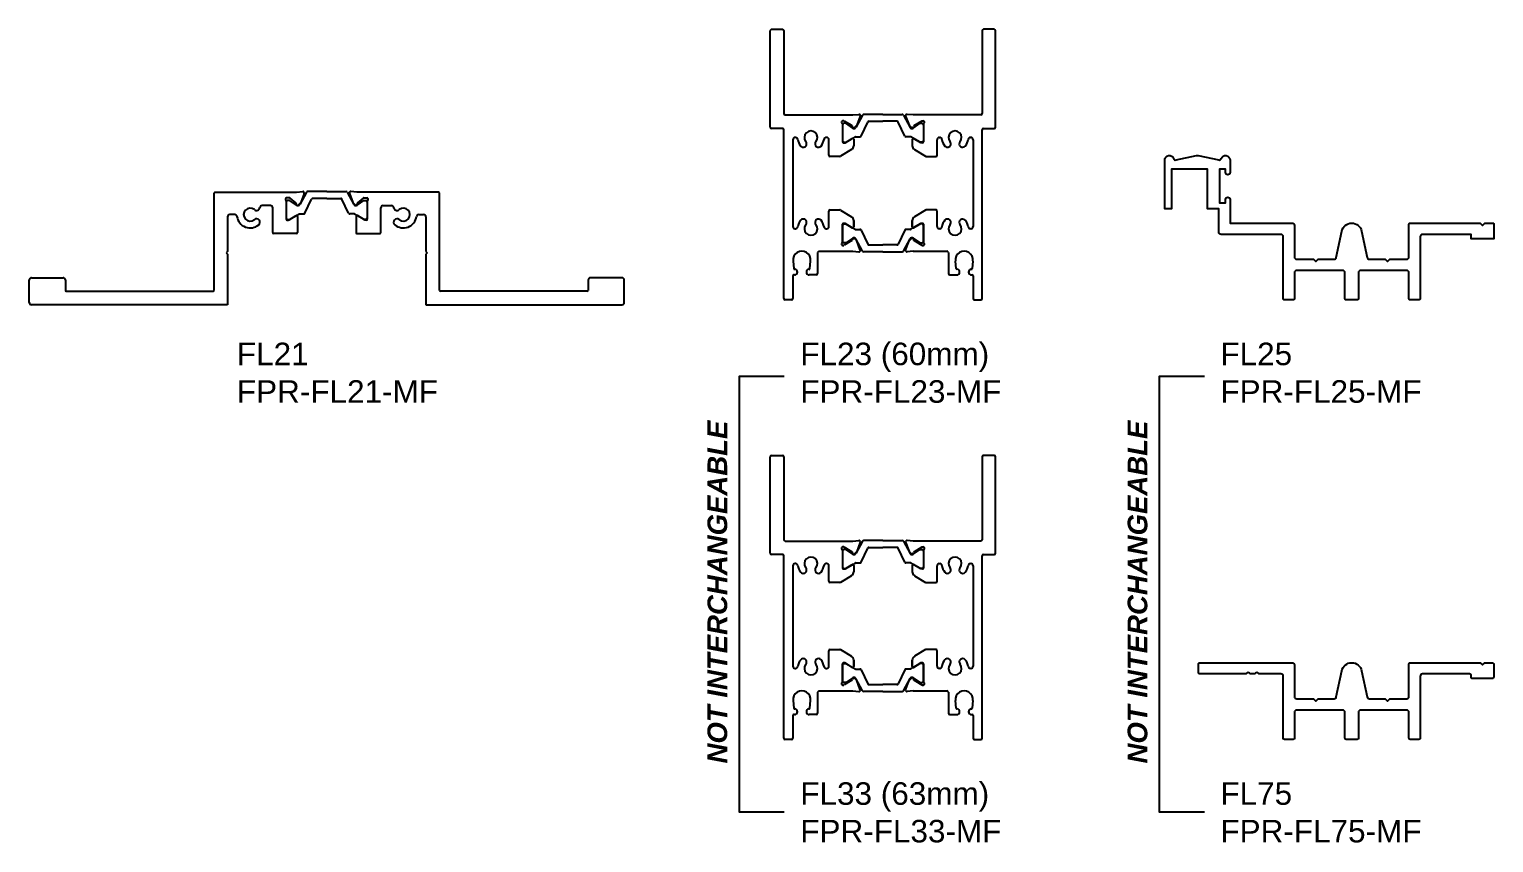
# Model space of a CAD drawing. Header units: millimetres. Extents: x 2364 to 3239, y -858 to -127.
# Drawn here: x 2609.6 to 2934.5, y -536.7 to -356.3 of the extents above; entities that cross this region are included whole.
import ezdxf

# ---------------------------------------------------------------- set-up
doc = ezdxf.new("R2010")
doc.units = ezdxf.units.MM
doc.layers.add('CS- Drawing', color=255, linetype='Continuous')
doc.layers.add('Text', color=1, linetype='Continuous')
doc.styles.add('Fineline', font='sanss___.ttf', dxfattribs={"height": 2})

# ---------------------------------------------------------------- blocks, each defined once
blk = doc.blocks.new('*U24')
for p, q in [((-24.8, 0), (-6.69, 0)), ((-6.69, 0), (-5.34, 0.12)), ((0, 0.12), (-4.26, 0.12)), ((0, 0.12), (4.26, 0.12)), ((6.69, 0), (5.34, 0.12)), ((24.8, 0), (6.69, 0)), ((-25, -21.8), (-25, -0.2)), ((-12.5, -3), (-14.35, -3)), ((-9, -2), (-9, -5.76)), ((-9, -2), (-9, -6)), ((-8.73, -1.3), (-8.9, -1.3)), ((-8.22, -1.3), (-8.9, -1.3)), ((-8.24, -1.86), (-8.7, -1.86)), ((-6.72, -2.93), (-8.24, -1.86)), ((-6.89, -2.37), (-8.13, -1.32)), ((-6.71, -2.8), (-6.79, -2.49)), ((-5.78, -2.3), (-6.38, -2.89)), ((-4.53, -0.05), (-6, -2.77)), ((-5.03, -0.28), (-5.78, -2.3)), ((-4.83, -4.69), (-3.38, -1.58)), ((0, -1.41), (-3.11, -1.41)), ((0, -1.41), (3.11, -1.41)), ((4.83, -4.69), (3.38, -1.58)), ((4.53, -0.05), (6, -2.77)), ((5.03, -0.28), (5.78, -2.3)), ((5.78, -2.3), (6.38, -2.89)), ((6.71, -2.8), (6.79, -2.49)), ((6.72, -2.93), (8.24, -1.86)), ((6.89, -2.37), (8.13, -1.32)), ((8.22, -1.3), (8.9, -1.3)), ((8.24, -1.86), (8.7, -1.86)), ((8.73, -1.3), (8.9, -1.3)), ((9, -2), (9, -5.76)), ((9, -2), (9, -6)), ((12.5, -3), (14.35, -3)), ((25, -21.8), (25, -0.2)), ((-22, -5.5), (-22, -13.2)), ((-20.41, -5), (-21.5, -5)), ((-12, -9), (-12, -3.5)), ((-8.8, -6.2), (-8.46, -6.2)), ((-8.7, -6.06), (-8.24, -6.06)), ((-8.35, -6.17), (-6.8, -5.23)), ((-8.24, -6.06), (-6.19, -4.88)), ((-6.5, -5.4), (-6.5, -9)), ((-6.13, -4.86), (-5.1, -4.86)), ((6.13, -4.86), (5.1, -4.86)), ((8.24, -6.06), (6.19, -4.88)), ((6.5, -5.4), (6.5, -9)), ((8.35, -6.17), (6.8, -5.23)), ((8.7, -6.06), (8.24, -6.06)), ((8.8, -6.2), (8.46, -6.2)), ((12, -9), (12, -3.5)), ((20.41, -5), (21.5, -5)), ((22, -5.5), (22, -13.2)), ((-6.7, -9.2), (-11.8, -9.2)), ((6.7, -9.2), (11.8, -9.2)), ((-22, -13.2), (-22.3, -13.5)), ((-22.3, -13.5), (-22, -13.8)), ((-22, -13.8), (-22, -25)), ((22, -13.2), (22.3, -13.5)), ((22.3, -13.5), (22, -13.8)), ((22, -13.8), (22, -25)), ((-65.5, -19), (-58.5, -19)), ((65.5, -19), (58.5, -19)), ((-66, -24.5), (-66, -19.5)), ((-58, -19.5), (-58, -21.8)), ((-57.8, -22), (-25.2, -22)), ((57.8, -22), (25.2, -22)), ((58, -19.5), (58, -21.8)), ((66, -24.5), (66, -19.5)), ((-22, -25), (-65.5, -25)), ((22, -25), (65.5, -25))]:
    blk.add_line(p, q)
for centre, radius, start, end in [((-24.8, -0.2), 0.2, 90, 180), ((-5.31, -0.18), 0.3, 340, 95), ((-4.26, -0.18), 0.3, 90, 155), ((4.26, -0.18), 0.3, 25, 90), ((5.31, -0.18), 0.3, 85, 200), ((24.8, -0.2), 0.2, 0, 90), ((-14.35, -3.5), 0.5, 90, 171.5527), ((-12.5, -3.5), 0.5, 0, 90), ((-8.9, -1.6), 0.3, 90, 233.1301), ((-9.2, -2), 0.2, 0, 53.1301), ((-8.7, -2.16), 0.3, 90, 180), ((-8.22, -1.5), 0.2, 63.75, 90), ((-6.99, -2.54), 0.2, 15, 60), ((-6.43, -2.52), 0.5, 234.9248, 329.8267), ((-6.52, -2.75), 0.2, 195, 315), ((-3.11, -1.71), 0.3, 90, 155), ((3.11, -1.71), 0.3, 25, 90), ((6.43, -2.52), 0.5, 210.1733, 305.0752), ((6.52, -2.75), 0.2, 225, 345), ((6.99, -2.54), 0.2, 120, 165), ((8.22, -1.5), 0.2, 90, 116.25), ((8.7, -2.16), 0.3, 0, 90), ((8.9, -1.6), 0.3, 306.8699, 90), ((9.2, -2), 0.2, 126.8699, 180), ((12.5, -3.5), 0.5, 90, 180), ((14.35, -3.5), 0.5, 8.4473, 90), ((-21.5, -5.5), 0.5, 90, 180), ((-20.41, -5.5), 0.5, 8.3331, 90), ((-17, -5), 2.95, 188.3331, 310.0677), ((-17, -5), 1.45, 49.9323, 310.0677), ((-15.58, -3.32), 0.75, 229.9323, 351.5527), ((-15.58, -6.68), 0.75, 310.0677, 130.0677), ((-8.7, -5.76), 0.3, 180, 270), ((-8.8, -6), 0.2, 180, 270), ((-8.46, -6), 0.2, 270, 301.3118), ((-6.7, -5.4), 0.2, 0, 121.3118), ((-6.13, -4.98), 0.115, 90, 120), ((-5.1, -4.56), 0.3, 270, 335), ((5.1, -4.56), 0.3, 205, 270), ((6.13, -4.98), 0.115, 60, 90), ((6.7, -5.4), 0.2, 58.6882, 180), ((8.46, -6), 0.2, 238.6882, 270), ((8.7, -5.76), 0.3, 270, 360), ((8.8, -6), 0.2, 270, 0), ((15.58, -6.68), 0.75, 49.9323, 229.9323), ((15.58, -3.32), 0.75, 188.4473, 310.0677), ((17, -5), 2.95, 229.9323, 351.6669), ((17, -5), 1.45, 229.9323, 130.0677), ((20.41, -5.5), 0.5, 90, 171.6669), ((21.5, -5.5), 0.5, 0, 90), ((-11.8, -9), 0.2, 180, 270), ((-6.7, -9), 0.2, 270, 0), ((6.7, -9), 0.2, 180, 270), ((11.8, -9), 0.2, 270, 0), ((-65.5, -19.5), 0.5, 90, 180), ((-58.5, -19.5), 0.5, 0, 90), ((58.5, -19.5), 0.5, 90, 180), ((65.5, -19.5), 0.5, 0, 90), ((-57.8, -21.8), 0.2, 180, 270), ((-25.2, -21.8), 0.2, 270, 0), ((25.2, -21.8), 0.2, 180, 270), ((57.8, -21.8), 0.2, 270, 0), ((-65.5, -24.5), 0.5, 180, 270), ((65.5, -24.5), 0.5, 270, 0)]:
    blk.add_arc(centre, radius, start, end)
blk = doc.blocks.new('-FL23')
for p, q in [((-25, 45.55), (-25, 66.95)), ((-24.7, 67.25), (-22.3, 67.25)), ((-22, 66.95), (-22, 48.55)), ((22, 66.95), (22, 48.55)), ((24.7, 67.25), (22.3, 67.25)), ((25, 45.55), (25, 66.95)), ((-21.7, 48.25), (-6.69, 48.25)), ((-9, 46.3), (-9, 42.7)), ((-9, 46.25), (-9, 42.25)), ((-8.73, 46.95), (-8.9, 46.95)), ((-8.24, 46.39), (-8.7, 46.39)), ((-6.89, 45.88), (-8.61, 46.87)), ((-6.72, 45.32), (-8.24, 46.39)), ((-6.71, 45.45), (-6.79, 45.76)), ((-6.69, 48.25), (-5.34, 48.37)), ((-5.78, 45.95), (-6.38, 45.36)), ((-4.53, 48.2), (-6, 45.48)), ((-5.03, 47.97), (-5.78, 45.95)), ((-4.83, 43.56), (-3.38, 46.67)), ((0, 48.37), (-4.26, 48.37)), ((-3.11, 46.84), (0, 46.84)), ((0, 48.37), (4.26, 48.37)), ((3.11, 46.84), (0, 46.84)), ((4.83, 43.56), (3.38, 46.67)), ((4.53, 48.2), (6, 45.48)), ((5.03, 47.97), (5.78, 45.95)), ((6.69, 48.25), (5.34, 48.37)), ((5.78, 45.95), (6.38, 45.36)), ((21.7, 48.25), (6.69, 48.25)), ((6.71, 45.45), (6.79, 45.76)), ((6.72, 45.32), (8.24, 46.39)), ((6.89, 45.88), (8.67, 46.94)), ((8.24, 46.39), (8.7, 46.39)), ((8.73, 46.95), (8.9, 46.95)), ((9, 46.3), (9, 42.7)), ((9, 46.25), (9, 42.25)), ((-22.3, 45.25), (-24.7, 45.25)), ((-22, 7.55), (-22, 44.95)), ((-20, 42.75), (-20, 23.5)), ((-19.41, 43.25), (-19.5, 43.25)), ((-12.5, 43.25), (-12.59, 43.25)), ((-12, 39.35), (-12, 42.75)), ((-8.4, 42.05), (-6.8, 43.02)), ((-8.24, 42.19), (-6.19, 43.37)), ((-6.5, 42.85), (-6.5, 41.43)), ((-6.13, 43.39), (-5.1, 43.39)), ((6.13, 43.39), (5.1, 43.39)), ((8.24, 42.19), (6.19, 43.37)), ((6.5, 42.85), (6.5, 41.43)), ((8.4, 42.05), (6.8, 43.02)), ((12, 39.35), (12, 42.75)), ((12.5, 43.25), (12.59, 43.25)), ((19.41, 43.25), (19.5, 43.25)), ((20, 42.75), (20, 23.5)), ((22, 7.55), (22, 44.95)), ((22.3, 45.25), (24.7, 45.25)), ((-9.56, 39.05), (-11.7, 39.05)), ((-6.98, 40.57), (-9.4, 39.09)), ((-8.8, 42.05), (-8.4, 42.05)), ((-8.7, 42.19), (-8.24, 42.19)), ((6.98, 40.57), (9.4, 39.09)), ((8.7, 42.19), (8.24, 42.19)), ((8.8, 42.05), (8.4, 42.05)), ((9.56, 39.05), (11.7, 39.05)), ((-12, 23.5), (-12, 26.9)), ((-11.7, 27.2), (-9.56, 27.2)), ((-9.4, 27.16), (-6.98, 25.68)), ((9.4, 27.16), (6.98, 25.68)), ((11.7, 27.2), (9.56, 27.2)), ((12, 23.5), (12, 26.9)), ((-19.5, 23), (-19.41, 23)), ((-12.59, 23), (-12.5, 23)), ((-9, 24), (-9, 20)), ((-9, 20), (-9, 24)), ((-9, 19.95), (-9, 23.55)), ((-8.4, 24.2), (-8.8, 24.2)), ((-8.8, 24.2), (-8.4, 24.2)), ((-8.7, 24.06), (-8.24, 24.06)), ((-6.8, 23.23), (-8.4, 24.2)), ((-8.4, 24.2), (-6.8, 23.23)), ((-8.24, 24.06), (-6.19, 22.88)), ((-6.5, 24.82), (-6.5, 23.4)), ((-6.5, 23.4), (-6.5, 24.82)), ((-6.13, 22.86), (-5.1, 22.86)), ((6.13, 22.86), (5.1, 22.86)), ((8.24, 24.06), (6.19, 22.88)), ((6.5, 24.82), (6.5, 23.4)), ((6.5, 23.4), (6.5, 24.82)), ((6.8, 23.23), (8.4, 24.2)), ((8.4, 24.2), (6.8, 23.23)), ((8.7, 24.06), (8.24, 24.06)), ((8.4, 24.2), (8.8, 24.2)), ((8.8, 24.2), (8.4, 24.2)), ((9, 24), (9, 20)), ((9, 20), (9, 24)), ((9, 19.95), (9, 23.55)), ((12.59, 23), (12.5, 23)), ((19.5, 23), (19.41, 23)), ((-8.24, 19.86), (-8.7, 19.86)), ((-6.89, 20.37), (-8.61, 19.38)), ((-6.72, 20.93), (-8.24, 19.86)), ((-6.71, 20.8), (-6.79, 20.49)), ((-5.78, 20.3), (-6.38, 20.89)), ((-4.53, 18.05), (-6, 20.77)), ((-5.03, 18.28), (-5.78, 20.3)), ((-4.83, 22.69), (-3.38, 19.58)), ((4.83, 22.69), (3.38, 19.58)), ((4.53, 18.05), (6, 20.77)), ((5.03, 18.28), (5.78, 20.3)), ((5.78, 20.3), (6.38, 20.89)), ((6.71, 20.8), (6.79, 20.49)), ((6.72, 20.93), (8.24, 19.86)), ((6.89, 20.37), (8.61, 19.38)), ((8.24, 19.86), (8.7, 19.86)), ((-14.5, 17.7), (-14.5, 13.05)), ((-14.19, 18), (-6.69, 18)), ((-8.9, 19.3), (-8.73, 19.3)), ((-8.73, 19.3), (-8.9, 19.3)), ((-6.69, 18), (-5.34, 17.88)), ((0, 17.88), (-4.26, 17.88)), ((-3.11, 19.41), (0, 19.41)), ((3.11, 19.41), (0, 19.41)), ((0, 17.88), (4.26, 17.88)), ((6.69, 18), (5.34, 17.88)), ((6.69, 18), (14.2, 18)), ((8.9, 19.3), (8.73, 19.3)), ((8.73, 19.3), (8.9, 19.3)), ((14.5, 17.7), (14.5, 13.05)), ((-19.94, 15.85), (-19.77, 14.18)), ((-16.23, 14.18), (-16.06, 15.85)), ((16.23, 14.18), (16.06, 15.85)), ((19.94, 15.85), (19.77, 14.18)), ((-20, 12.55), (-20, 7.55)), ((-19.62, 12.75), (-19.8, 12.75)), ((-14.8, 12.75), (-16.38, 12.75)), ((14.8, 12.75), (16.38, 12.75)), ((19.62, 12.75), (19.8, 12.75)), ((20, 12.55), (20, 7.55)), ((-20.3, 7.25), (-21.7, 7.25)), ((20.3, 7.25), (21.7, 7.25))]:
    blk.add_line(p, q)
for centre, radius, start, end in [((-24.7, 66.95), 0.3, 90, 180), ((-22.3, 66.95), 0.3, 0, 90), ((22.3, 66.95), 0.3, 90, 180), ((24.7, 66.95), 0.3, 0, 90), ((-24.7, 45.55), 0.3, 180, 270), ((-21.7, 48.55), 0.3, 180, 270), ((-8.9, 46.65), 0.3, 90, 233.1301), ((-9.2, 46.25), 0.2, 0, 53.1301), ((-8.7, 46.09), 0.3, 90, 180), ((-8.73, 46.75), 0.2, 75, 90), ((-6.99, 45.71), 0.2, 15, 60), ((-5.31, 48.07), 0.3, 340, 95), ((-4.26, 48.07), 0.3, 90, 155), ((-3.11, 46.54), 0.3, 90, 155), ((3.11, 46.54), 0.3, 25, 90), ((4.26, 48.07), 0.3, 25, 90), ((5.31, 48.07), 0.3, 85, 200), ((6.99, 45.71), 0.2, 120, 165), ((8.73, 46.75), 0.2, 90, 105), ((8.7, 46.09), 0.3, 0, 90), ((8.9, 46.65), 0.3, 306.8699, 90), ((9.2, 46.25), 0.2, 126.8699, 180), ((21.7, 48.55), 0.3, 270, 0), ((24.7, 45.55), 0.3, 270, 0), ((-22.3, 44.95), 0.3, 0, 90), ((-19.5, 42.75), 0.5, 90, 180), ((-19.41, 42.75), 0.5, 8.3331, 90), ((-16, 43.25), 2.95, 188.3331, 220.0677), ((-17.68, 41.83), 0.75, 220.0677, 40.0677), ((-16, 43.25), 1.45, 319.9323, 220.0677), ((-14.32, 41.83), 0.75, 139.9323, 319.9323), ((-16, 43.25), 2.95, 319.9323, 351.6669), ((-12.59, 42.75), 0.5, 90, 171.6669), ((-12.5, 42.75), 0.5, 0, 90), ((-8.7, 42.49), 0.3, 180, 270), ((-8.8, 42.25), 0.2, 180, 270), ((-6.7, 42.85), 0.2, 0, 121.4), ((-6.43, 45.73), 0.5, 234.9248, 329.8267), ((-6.52, 45.5), 0.2, 195, 315), ((-6.13, 43.27), 0.115, 90, 120), ((-5.1, 43.69), 0.3, 270, 335), ((5.1, 43.69), 0.3, 205, 270), ((6.43, 45.73), 0.5, 210.1733, 305.0752), ((6.13, 43.27), 0.115, 60, 90), ((6.52, 45.5), 0.2, 225, 345), ((6.7, 42.85), 0.2, 58.6, 180), ((8.7, 42.49), 0.3, 270, 360), ((8.8, 42.25), 0.2, 270, 0), ((12.5, 42.75), 0.5, 90, 180), ((12.59, 42.75), 0.5, 8.3331, 90), ((16, 43.25), 2.95, 188.3331, 220.0677), ((14.32, 41.83), 0.75, 220.0677, 40.0677), ((16, 43.25), 1.45, 319.9323, 220.0677), ((17.68, 41.83), 0.75, 139.9323, 319.9323), ((16, 43.25), 2.95, 319.9323, 351.6669), ((19.41, 42.75), 0.5, 90, 171.6669), ((19.5, 42.75), 0.5, 0, 90), ((22.3, 44.95), 0.3, 90, 180), ((-11.7, 39.35), 0.3, 180, 270), ((-9.56, 39.35), 0.3, 270, 301.4), ((-7.5, 41.43), 1, 301.4, 360), ((7.5, 41.43), 1, 180, 238.6), ((9.56, 39.35), 0.3, 238.6, 270), ((11.7, 39.35), 0.3, 270, 0), ((-11.7, 26.9), 0.3, 90, 180), ((-9.56, 26.9), 0.3, 58.6, 90), ((9.56, 26.89), 0.307, 90.3817, 121.0183), ((11.7, 26.9), 0.299, 359.8834, 90.1166), ((-19.5, 23.5), 0.5, 180, 270), ((-19.41, 23.5), 0.5, 270, 351.6669), ((-16, 23), 2.95, 139.9323, 171.6669), ((-17.68, 24.42), 0.75, 319.9323, 139.9323), ((-16, 23), 1.45, 139.9323, 40.0677), ((-14.32, 24.42), 0.75, 40.0677, 220.0677), ((-16, 23), 2.95, 8.3331, 40.0677), ((-12.59, 23.5), 0.5, 188.3331, 270), ((-12.5, 23.5), 0.5, 270, 0), ((-8.8, 24), 0.2, 90, 180), ((-8.8, 24), 0.2, 90, 180), ((-8.7, 23.76), 0.3, 90, 180), ((-7.5, 24.82), 1, 0, 58.6), ((-6.7, 23.4), 0.2, 238.6, 360), ((-6.7, 23.4), 0.2, 238.6, 360), ((-6.13, 22.98), 0.115, 240, 270), ((-5.1, 22.56), 0.3, 25, 90), ((5.1, 22.56), 0.3, 90, 155), ((6.13, 22.98), 0.115, 270, 300), ((7.5, 24.82), 1, 121.4, 180), ((6.7, 23.4), 0.2, 180, 301.4), ((6.7, 23.4), 0.2, 180, 301.4), ((8.7, 23.76), 0.3, 0, 90), ((8.8, 24), 0.2, 0, 90), ((8.8, 24), 0.2, 0, 90), ((12.5, 23.5), 0.496, 179.5317, 270.4683), ((12.59, 23.5), 0.499, 269.9314, 351.7355), ((16, 23), 2.95, 139.9323, 171.6669), ((14.32, 24.42), 0.75, 319.8421, 140.0225), ((16, 23), 1.45, 139.9323, 40.0677), ((17.68, 24.42), 0.75, 40.0677, 220.0677), ((16, 23), 2.95, 8.3331, 40.0677), ((19.41, 23.5), 0.5, 188.3331, 270), ((19.5, 23.5), 0.5, 270, 0), ((-8.9, 19.6), 0.3, 126.8699, 270), ((-8.9, 19.6), 0.3, 126.8699, 270), ((-9.2, 20), 0.2, 306.8699, 0), ((-9.2, 20), 0.2, 306.8699, 0), ((-8.7, 20.16), 0.3, 180, 270), ((-6.99, 20.54), 0.2, 300, 345), ((-6.43, 20.52), 0.5, 30.1733, 125.0752), ((-6.52, 20.75), 0.2, 45, 165), ((-3.11, 19.71), 0.3, 205, 270), ((3.11, 19.71), 0.3, 270, 335), ((6.43, 20.52), 0.5, 54.9248, 149.8267), ((6.52, 20.75), 0.2, 15, 135), ((6.99, 20.54), 0.2, 195, 240), ((8.7, 20.16), 0.3, 270, 0), ((8.9, 19.6), 0.3, 270, 53.1301), ((8.9, 19.6), 0.3, 270, 53.1301), ((9.2, 20), 0.2, 180, 233.1301), ((9.2, 20), 0.2, 180, 233.1301), ((-18, 16.05), 1.95, 354.1448, 185.8552), ((-14.2, 17.7), 0.3, 90, 180), ((-8.73, 19.5), 0.2, 270, 285), ((-8.73, 19.5), 0.2, 270, 285), ((-5.31, 18.18), 0.3, 265, 20), ((-4.26, 18.18), 0.3, 205, 270), ((4.26, 18.18), 0.3, 270, 335), ((5.31, 18.18), 0.3, 160, 275), ((8.73, 19.5), 0.2, 255, 270), ((8.73, 19.5), 0.2, 255, 270), ((14.21, 17.71), 0.293, 358.7051, 91.2949), ((18, 16.05), 1.95, 354.1448, 185.8552), ((-19.57, 14.2), 0.2, 185.8552, 266.1265), ((-19.62, 13.38), 0.625, 270, 86.1265), ((-16.38, 13.38), 0.625, 93.8735, 270), ((-16.43, 14.2), 0.2, 273.8735, 354.1448), ((-14.8, 13.05), 0.3, 270, 0), ((14.8, 13.05), 0.3, 180, 270), ((16.43, 14.2), 0.2, 185.8552, 266.1265), ((16.38, 13.38), 0.625, 270, 86.1265), ((19.62, 13.38), 0.625, 93.8735, 270), ((19.57, 14.2), 0.2, 273.8735, 354.1448), ((-19.8, 12.55), 0.2, 90, 180), ((19.8, 12.55), 0.2, 0, 90), ((-21.7, 7.55), 0.3, 180, 270), ((-20.3, 7.55), 0.3, 270, 0), ((20.3, 7.55), 0.3, 180, 270), ((21.7, 7.55), 0.3, 270, 0)]:
    blk.add_arc(centre, radius, start, end)
blk = doc.blocks.new('-FL25')
blk.add_lwpolyline([(-1.5, -8.75, 0.414214), (-2, -8.25), (-12.2, -8.25, 0.414214), (-12.7, -8.75), (-12.7, -14.5, -0.414214), (-12.95, -14.75), (-14.95, -14.75, -0.414214), (-15.2, -14.5), (-15.2, -0.75, 0.414214), (-15.7, -0.25), (-29, -0.25, -0.414214), (-29.5, 0.25), (-29.5, 5.45), (-32, 5.45), (-32, 14.25), (-40, 14.25), (-40, 5.45), (-41.5, 5.45), (-41.5, 16.25, -0.848658), (-39.55, 16.57, 0.369338), (-38.98, 16.26), (-34.46, 17.23, -0.1057), (-34.04, 17.23), (-29.52, 16.26, 0.369338), (-28.95, 16.57, -0.848658), (-27, 16.25), (-27, 13.5, -1), (-28, 13.5), (-28, 14.25), (-29.3, 14.25), (-29.3, 6.75), (-28, 6.75), (-28, 7.5, -1), (-27, 7.5), (-27, 2.25), (-13.2, 2.25, -0.414214), (-12.7, 1.75), (-12.7, -5.25, 0.414214), (-12.2, -5.75), (-8.45, -5.75), (-7.95, -6.25), (-7.45, -5.75), (-3.91, -5.75, 0.355093), (-3.42, -5.35), (-2.2, 0.46, -0.812654), (2.2, 0.46), (3.42, -5.35, 0.355093), (3.91, -5.75), (7.45, -5.75), (7.95, -6.25), (8.45, -5.75), (12.2, -5.75, 0.414214), (12.7, -5.25), (12.7, 2, -0.414214), (12.95, 2.25), (28.5, 2.25), (29, 1.75), (29.5, 2.25), (31.4, 2.25, -0.414214), (31.5, 2.15), (31.5, -1.25), (26.5, -1.25), (26.5, -0.25), (15.7, -0.25, 0.414214), (15.2, -0.75), (15.2, -14.5, -0.414214), (14.95, -14.75), (12.95, -14.75, -0.414214), (12.7, -14.5), (12.7, -8.75, 0.414214), (12.2, -8.25), (2, -8.25, 0.414214), (1.5, -8.75), (1.5, -14.5, -0.414214), (1.25, -14.75), (-1.25, -14.75, -0.414214), (-1.5, -14.5)], format="xyb", close=True)
blk = doc.blocks.new('*U41')
at = {"layer": 'CS- Drawing', "color": 7}
for p, q in [((-25, 30.67), (-25, 52.07)), ((-24.7, 52.37), (-22.3, 52.37)), ((-22, 52.07), (-22, 33.67)), ((22, 52.07), (22, 33.67)), ((24.7, 52.37), (22.3, 52.37)), ((25, 30.67), (25, 52.07)), ((-21.7, 33.37), (-6.69, 33.37)), ((-6.69, 33.37), (-5.34, 33.49)), ((-4.53, 33.32), (-6, 30.6)), ((-5.03, 33.09), (-5.78, 31.07)), ((0, 33.49), (-4.26, 33.49)), ((0, 33.49), (4.26, 33.49)), ((4.53, 33.32), (6, 30.6)), ((5.03, 33.09), (5.78, 31.07)), ((6.69, 33.37), (5.34, 33.49)), ((21.7, 33.37), (6.69, 33.37)), ((-22.3, 30.37), (-24.7, 30.37)), ((-22, -10.33), (-22, 30.07)), ((-9, 31.42), (-9, 27.82)), ((-9, 31.37), (-9, 27.37)), ((-8.73, 32.07), (-8.9, 32.07)), ((-8.24, 31.51), (-8.7, 31.51)), ((-6.89, 31), (-8.61, 32)), ((-6.72, 30.44), (-8.24, 31.51)), ((-6.71, 30.57), (-6.79, 30.88)), ((-5.78, 31.07), (-6.38, 30.48)), ((-4.83, 28.68), (-3.38, 31.79)), ((-3.11, 31.96), (0, 31.96)), ((3.11, 31.96), (0, 31.96)), ((4.83, 28.68), (3.38, 31.79)), ((5.78, 31.07), (6.38, 30.48)), ((6.71, 30.57), (6.79, 30.88)), ((6.72, 30.44), (8.24, 31.51)), ((6.89, 31), (8.67, 32.06)), ((8.24, 31.51), (8.7, 31.51)), ((8.73, 32.07), (8.9, 32.07)), ((9, 31.42), (9, 27.82)), ((9, 31.37), (9, 27.37)), ((22, -10.33), (22, 30.07)), ((22.3, 30.37), (24.7, 30.37)), ((-20, 27.87), (-20, 5.62)), ((-19.41, 28.37), (-19.5, 28.37)), ((-12.5, 28.37), (-12.59, 28.37)), ((-12, 24.47), (-12, 27.87)), ((-8.8, 27.17), (-8.4, 27.17)), ((-8.7, 27.31), (-8.24, 27.31)), ((-8.4, 27.17), (-6.8, 28.14)), ((-8.24, 27.31), (-6.19, 28.49)), ((-6.5, 27.97), (-6.5, 26.55)), ((-6.13, 28.51), (-5.1, 28.51)), ((6.13, 28.51), (5.1, 28.51)), ((8.24, 27.31), (6.19, 28.49)), ((6.5, 27.97), (6.5, 26.55)), ((8.4, 27.17), (6.8, 28.14)), ((8.7, 27.31), (8.24, 27.31)), ((8.8, 27.17), (8.4, 27.17)), ((12, 24.47), (12, 27.87)), ((12.5, 28.37), (12.59, 28.37)), ((19.41, 28.37), (19.5, 28.37)), ((20, 27.87), (20, 5.62)), ((-9.56, 24.17), (-11.7, 24.17)), ((-6.98, 25.69), (-9.4, 24.21)), ((6.98, 25.69), (9.4, 24.21)), ((9.56, 24.17), (11.7, 24.17)), ((-12, 5.62), (-12, 9.02)), ((-11.7, 9.32), (-9.56, 9.32)), ((-9.4, 9.28), (-6.98, 7.8)), ((-6.5, 6.94), (-6.5, 5.52)), ((-6.5, 5.52), (-6.5, 6.94)), ((6.5, 6.94), (6.5, 5.52)), ((6.5, 5.52), (6.5, 6.94)), ((9.4, 9.28), (6.98, 7.8)), ((11.7, 9.32), (9.56, 9.32)), ((12, 5.62), (12, 9.02)), ((-19.5, 5.12), (-19.41, 5.12)), ((-12.59, 5.12), (-12.5, 5.12)), ((-9, 6.12), (-9, 2.12)), ((-9, 2.12), (-9, 6.12)), ((-9, 2.07), (-9, 5.67)), ((-8.4, 6.32), (-8.8, 6.32)), ((-8.8, 6.32), (-8.4, 6.32)), ((-8.7, 6.18), (-8.24, 6.18)), ((-6.8, 5.35), (-8.4, 6.32)), ((-8.4, 6.32), (-6.8, 5.35)), ((-8.24, 6.18), (-6.19, 5)), ((-6.13, 4.98), (-5.1, 4.98)), ((-4.83, 4.81), (-3.38, 1.7)), ((4.83, 4.81), (3.38, 1.7)), ((6.13, 4.98), (5.1, 4.98)), ((8.24, 6.18), (6.19, 5)), ((6.8, 5.35), (8.4, 6.32)), ((8.4, 6.32), (6.8, 5.35)), ((8.7, 6.18), (8.24, 6.18)), ((8.4, 6.32), (8.8, 6.32)), ((8.8, 6.32), (8.4, 6.32)), ((9, 6.12), (9, 2.12)), ((9, 2.12), (9, 6.12)), ((9, 2.07), (9, 5.67)), ((12.59, 5.12), (12.5, 5.12)), ((19.5, 5.12), (19.41, 5.12)), ((-14.19, 0.12), (-6.69, 0.12)), ((-8.9, 1.42), (-8.73, 1.42)), ((-8.73, 1.42), (-8.9, 1.42)), ((-8.24, 1.98), (-8.7, 1.98)), ((-6.89, 2.49), (-8.61, 1.5)), ((-6.72, 3.05), (-8.24, 1.98)), ((-6.71, 2.92), (-6.79, 2.61)), ((-6.69, 0.12), (-5.34, 0)), ((-5.78, 2.42), (-6.38, 3.01)), ((-4.53, 0.17), (-6, 2.89)), ((-5.03, 0.4), (-5.78, 2.42)), ((0, 0), (-4.26, 0)), ((-3.11, 1.53), (0, 1.53)), ((3.11, 1.53), (0, 1.53)), ((0, 0), (4.26, 0)), ((4.53, 0.17), (6, 2.89)), ((5.03, 0.4), (5.78, 2.42)), ((6.69, 0.12), (5.34, 0)), ((5.78, 2.42), (6.38, 3.01)), ((6.69, 0.12), (14.2, 0.12)), ((6.71, 2.92), (6.79, 2.61)), ((6.72, 3.05), (8.24, 1.98)), ((6.89, 2.49), (8.61, 1.5)), ((8.24, 1.98), (8.7, 1.98)), ((8.9, 1.42), (8.73, 1.42)), ((8.73, 1.42), (8.9, 1.42)), ((-19.94, -2.03), (-19.77, -3.7)), ((-16.23, -3.7), (-16.06, -2.03)), ((-14.5, -0.18), (-14.5, -4.83)), ((14.5, -0.18), (14.5, -4.83)), ((16.23, -3.7), (16.06, -2.03)), ((19.94, -2.03), (19.77, -3.7)), ((-20, -5.33), (-20, -10.33)), ((-19.62, -5.13), (-19.8, -5.13)), ((-14.8, -5.13), (-16.38, -5.13)), ((14.8, -5.13), (16.38, -5.13)), ((19.62, -5.13), (19.8, -5.13)), ((20, -5.33), (20, -10.33)), ((-20.3, -10.63), (-21.7, -10.63)), ((20.3, -10.63), (21.7, -10.63))]:
    blk.add_line(p, q, dxfattribs=at)
for centre, radius, start, end in [((-24.7, 52.07), 0.3, 90, 180), ((-22.3, 52.07), 0.3, 0, 90), ((22.3, 52.07), 0.3, 90, 180), ((24.7, 52.07), 0.3, 0, 90), ((-21.7, 33.67), 0.3, 180, 270), ((-5.31, 33.19), 0.3, 340, 95), ((-4.26, 33.19), 0.3, 90, 155), ((4.26, 33.19), 0.3, 25, 90), ((5.31, 33.19), 0.3, 85, 200), ((21.7, 33.67), 0.3, 270, 0), ((-24.7, 30.67), 0.3, 180, 270), ((-22.3, 30.07), 0.3, 0, 90), ((-16, 28.37), 1.45, 319.9323, 220.0677), ((-8.9, 31.77), 0.3, 90, 233.1301), ((-9.2, 31.37), 0.2, 0, 53.1301), ((-8.7, 31.21), 0.3, 90, 180), ((-8.73, 31.87), 0.2, 75, 90), ((-6.99, 30.83), 0.2, 15, 60), ((-6.43, 30.85), 0.5, 234.9248, 329.8267), ((-6.52, 30.62), 0.2, 195, 315), ((-3.11, 31.66), 0.3, 90, 155), ((3.11, 31.66), 0.3, 25, 90), ((6.43, 30.85), 0.5, 210.1733, 305.0752), ((6.52, 30.62), 0.2, 225, 345), ((6.99, 30.83), 0.2, 120, 165), ((8.73, 31.87), 0.2, 90, 105), ((8.7, 31.21), 0.3, 0, 90), ((8.9, 31.77), 0.3, 306.8699, 90), ((9.2, 31.37), 0.2, 126.8699, 180), ((16, 28.37), 1.45, 319.9323, 220.0677), ((22.3, 30.07), 0.3, 90, 180), ((24.7, 30.67), 0.3, 270, 0), ((-19.5, 27.87), 0.5, 90, 180), ((-19.41, 27.87), 0.5, 8.3331, 90), ((-16, 28.37), 2.95, 188.3331, 220.0677), ((-17.68, 26.95), 0.75, 220.0677, 40.0677), ((-14.32, 26.95), 0.75, 139.9323, 319.9323), ((-16, 28.37), 2.95, 319.9323, 351.6669), ((-12.59, 27.87), 0.5, 90, 171.6669), ((-12.5, 27.87), 0.5, 0, 90), ((-8.7, 27.61), 0.3, 180, 270), ((-8.8, 27.37), 0.2, 180, 270), ((-7.5, 26.55), 1, 301.4, 360), ((-6.7, 27.97), 0.2, 0, 121.4), ((-6.13, 28.39), 0.115, 90, 120), ((-5.1, 28.81), 0.3, 270, 335), ((5.1, 28.81), 0.3, 205, 270), ((6.13, 28.39), 0.115, 60, 90), ((6.7, 27.97), 0.2, 58.6, 180), ((7.5, 26.55), 1, 180, 238.6), ((8.7, 27.61), 0.3, 270, 360), ((8.8, 27.37), 0.2, 270, 0), ((12.5, 27.87), 0.5, 90, 180), ((12.59, 27.87), 0.5, 8.3331, 90), ((16, 28.37), 2.95, 188.3331, 220.0677), ((14.32, 26.95), 0.75, 220.0677, 40.0677), ((17.68, 26.95), 0.75, 139.9323, 319.9323), ((16, 28.37), 2.95, 319.9323, 351.6669), ((19.41, 27.87), 0.5, 90, 171.6669), ((19.5, 27.87), 0.5, 0, 90), ((-11.7, 24.47), 0.3, 180, 270), ((-9.56, 24.47), 0.3, 270, 301.4), ((9.56, 24.47), 0.3, 238.6, 270), ((11.7, 24.47), 0.3, 270, 0), ((-16, 5.12), 2.95, 139.9323, 171.6669), ((-17.68, 6.54), 0.75, 319.9323, 139.9323), ((-14.32, 6.54), 0.75, 40.0677, 220.0677), ((-16, 5.12), 2.95, 8.3331, 40.0677), ((-11.7, 9.02), 0.3, 90, 180), ((-9.56, 9.02), 0.3, 58.6, 90), ((-7.5, 6.94), 1, 0, 58.6), ((7.5, 6.94), 1, 121.4, 180), ((9.56, 9.01), 0.307, 90.3817, 121.0183), ((11.7, 9.02), 0.299, 359.8834, 90.1166), ((16, 5.12), 2.95, 139.9323, 171.6669), ((14.32, 6.54), 0.75, 319.8421, 140.0225), ((17.68, 6.54), 0.75, 40.0677, 220.0677), ((16, 5.12), 2.95, 8.3331, 40.0677), ((-19.5, 5.62), 0.5, 180, 270), ((-19.41, 5.62), 0.5, 270, 351.6669), ((-16, 5.12), 1.45, 139.9323, 40.0677), ((-12.59, 5.62), 0.5, 188.3331, 270), ((-12.5, 5.62), 0.5, 270, 0), ((-8.8, 6.12), 0.2, 90, 180), ((-8.8, 6.12), 0.2, 90, 180), ((-8.7, 5.88), 0.3, 90, 180), ((-6.7, 5.52), 0.2, 238.6, 360), ((-6.7, 5.52), 0.2, 238.6, 360), ((-6.13, 5.1), 0.115, 240, 270), ((-5.1, 4.68), 0.3, 25, 90), ((5.1, 4.68), 0.3, 90, 155), ((6.13, 5.1), 0.115, 270, 300), ((6.7, 5.52), 0.2, 180, 301.4), ((6.7, 5.52), 0.2, 180, 301.4), ((8.7, 5.88), 0.3, 0, 90), ((8.8, 6.12), 0.2, 0, 90), ((8.8, 6.12), 0.2, 0, 90), ((12.5, 5.62), 0.496, 179.5317, 270.4683), ((12.59, 5.62), 0.499, 269.9314, 351.7355), ((16, 5.12), 1.45, 139.9323, 40.0677), ((19.41, 5.62), 0.5, 188.3331, 270), ((19.5, 5.62), 0.5, 270, 0), ((-18, -1.83), 1.95, 354.1448, 185.8552), ((-14.2, -0.18), 0.3, 90, 180), ((-8.9, 1.72), 0.3, 126.8699, 270), ((-8.9, 1.72), 0.3, 126.8699, 270), ((-9.2, 2.12), 0.2, 306.8699, 0), ((-9.2, 2.12), 0.2, 306.8699, 0), ((-8.7, 2.28), 0.3, 180, 270), ((-8.73, 1.62), 0.2, 270, 285), ((-8.73, 1.62), 0.2, 270, 285), ((-6.99, 2.66), 0.2, 300, 345), ((-6.43, 2.64), 0.5, 30.1733, 125.0752), ((-6.52, 2.87), 0.2, 45, 165), ((-5.31, 0.3), 0.3, 265, 20), ((-4.26, 0.3), 0.3, 205, 270), ((-3.11, 1.83), 0.3, 205, 270), ((3.11, 1.83), 0.3, 270, 335), ((4.26, 0.3), 0.3, 270, 335), ((5.31, 0.3), 0.3, 160, 275), ((6.43, 2.64), 0.5, 54.9248, 149.8267), ((6.52, 2.87), 0.2, 15, 135), ((6.99, 2.66), 0.2, 195, 240), ((8.73, 1.62), 0.2, 255, 270), ((8.73, 1.62), 0.2, 255, 270), ((8.7, 2.28), 0.3, 270, 0), ((8.9, 1.72), 0.3, 270, 53.1301), ((8.9, 1.72), 0.3, 270, 53.1301), ((9.2, 2.12), 0.2, 180, 233.1301), ((9.2, 2.12), 0.2, 180, 233.1301), ((14.21, -0.17), 0.293, 358.7051, 91.2949), ((18, -1.83), 1.95, 354.1448, 185.8552), ((-19.8, -5.33), 0.2, 90, 180), ((-19.57, -3.68), 0.2, 185.8552, 266.1265), ((-19.62, -4.5), 0.625, 270, 86.1265), ((-16.38, -4.5), 0.625, 93.8735, 270), ((-16.43, -3.68), 0.2, 273.8735, 354.1448), ((-14.8, -4.83), 0.3, 270, 0), ((14.8, -4.83), 0.3, 180, 270), ((16.43, -3.68), 0.2, 185.8552, 266.1265), ((16.38, -4.5), 0.625, 270, 86.1265), ((19.62, -4.5), 0.625, 93.8735, 270), ((19.57, -3.68), 0.2, 273.8735, 354.1448), ((19.8, -5.33), 0.2, 0, 90), ((-21.7, -10.33), 0.3, 180, 270), ((-20.3, -10.33), 0.3, 270, 0), ((20.3, -10.33), 0.3, 180, 270), ((21.7, -10.33), 0.3, 270, 0)]:
    blk.add_arc(centre, radius, start, end, dxfattribs=at)
blk = doc.blocks.new('*U40')
at = {"layer": 'CS- Drawing', "color": 7}
blk.add_lwpolyline([(-3.42, -5.35), (-2.2, 0.46, -0.812654), (2.2, 0.46), (3.42, -5.35, 0.355093), (3.91, -5.75), (7.45, -5.75), (7.95, -6.25), (8.45, -5.75), (12.2, -5.75, 0.414214), (12.7, -5.25), (12.7, 2, -0.414214), (12.95, 2.25), (28.5, 2.25), (29, 1.75), (29.5, 2.25), (31.2, 2.25, -0.414214), (31.5, 1.95), (31.5, -0.95, -0.414214), (31.2, -1.25), (26.8, -1.25, -0.414214), (26.5, -0.95), (26.5, -0.55, 0.414214), (26.2, -0.25), (15.7, -0.25, 0.414214), (15.2, -0.75), (15.2, -14.5, -0.414214), (14.95, -14.75), (12.95, -14.75, -0.414214), (12.7, -14.5), (12.7, -8.75, 0.414214), (12.2, -8.25), (2, -8.25, 0.414214), (1.5, -8.75), (1.5, -14.5, -0.414214), (1.25, -14.75), (-1.25, -14.75, -0.414214), (-1.5, -14.5), (-1.5, -8.75, 0.414214), (-2, -8.25), (-12.2, -8.25, 0.414214), (-12.7, -8.75), (-12.7, -14.5, -0.414214), (-12.95, -14.75), (-14.95, -14.75, -0.414214), (-15.2, -14.5), (-15.2, -0.75, 0.414214), (-15.7, -0.25), (-20.6, -0.25, 0.654654), (-21.52, -0.25), (-22.5, -0.25, 0.654654), (-23.42, -0.25), (-33.7, -0.25, -0.414214), (-34, 0.05), (-34, 1.95, -0.414214), (-33.7, 2.25), (-13.2, 2.25, -0.414214), (-12.7, 1.75), (-12.7, -5.25, 0.414214), (-12.2, -5.75), (-8.45, -5.75), (-7.95, -6.25), (-7.45, -5.75), (-3.91, -5.75, 0.355093)], format="xyb", close=True, dxfattribs=at)

msp = doc.modelspace()

# ---------------------------------------------------------------- linework, layer by layer
at = {"layer": 'CS- Drawing'}
for points in [[(2777.07, -433.27), (2767.07, -433.27), (2767.07, -529.87), (2777.07, -529.87)], [(2870.28, -433.27), (2860.28, -433.27), (2860.28, -529.87), (2870.28, -529.87)]]:
    msp.add_lwpolyline(points, dxfattribs=at)

# ---------------------------------------------------------------- block references
for name, p in [('-FL23', (2798.97, -423.51)), ('-FL25', (2902.97, -401.51)), ('*U41', (2798.97, -503.15)), ('*U40', (2902.97, -499.02))]:
    msp.add_blockref(name, p, dxfattribs=at)
at = {"layer": 'CS- Drawing', "ltscale": 1.8}
msp.add_blockref('*U24', (2675.56, -392.37), dxfattribs=at)

# ---------------------------------------------------------------- texts
at = {"layer": 'Text', "char_height": 5, "attachment_point": 1, "style": 'Fineline'}
for s, insert in [('FL23 (60mm)\\PFPR-FL23-MF', (2780.62, -425.77)), ('FL21\\PFPR-FL21-MF', (2655.62, -425.77)), ('FL25\\PFPR-FL25-MF', (2873.83, -425.77)), ('FL33 (63mm)\\PFPR-FL33-MF', (2780.62, -523.29)), ('FL75\\PFPR-FL75-MF', (2873.83, -523.29))]:
    msp.add_mtext_dynamic_manual_height_columns(s, width=124.0303, gutter_width=37.5, heights=[0], dxfattribs=dict(at, insert=insert))
at = {"layer": 'Text', "char_height": 4.375, "attachment_point": 1, "rotation": 90, "style": 'Fineline'}
for insert in [(2760.03, -519.12), (2853.25, -519.12)]:
    msp.add_mtext_dynamic_manual_height_columns('{\\fSansSerif|b1|i1|c2|p2;NOT INTERCHANGEABLE}', width=78.346, gutter_width=37.5, heights=[0], dxfattribs=dict(at, insert=insert))

doc.saveas('drawing.dxf')
